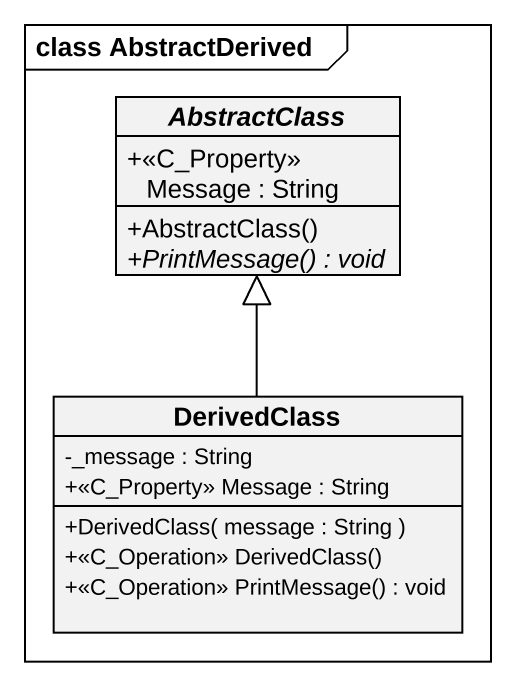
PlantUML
@startuml
mainframe class AbstractDerived
hide circle
hide empty members
skinparam classAttributeIconSize 0
abstract class AbstractClass {
  +<<C_Property>> Message : String
  +AbstractClass()
  {abstract} +PrintMessage() : void
}
class DerivedClass {
  -_message : String
  +<<C_Property>> Message : String
  +DerivedClass( message : String )
  +<<C_Operation>> DerivedClass()
  +<<C_Operation>> PrintMessage() : void
}
DerivedClass -up-|> AbstractClass
@enduml
